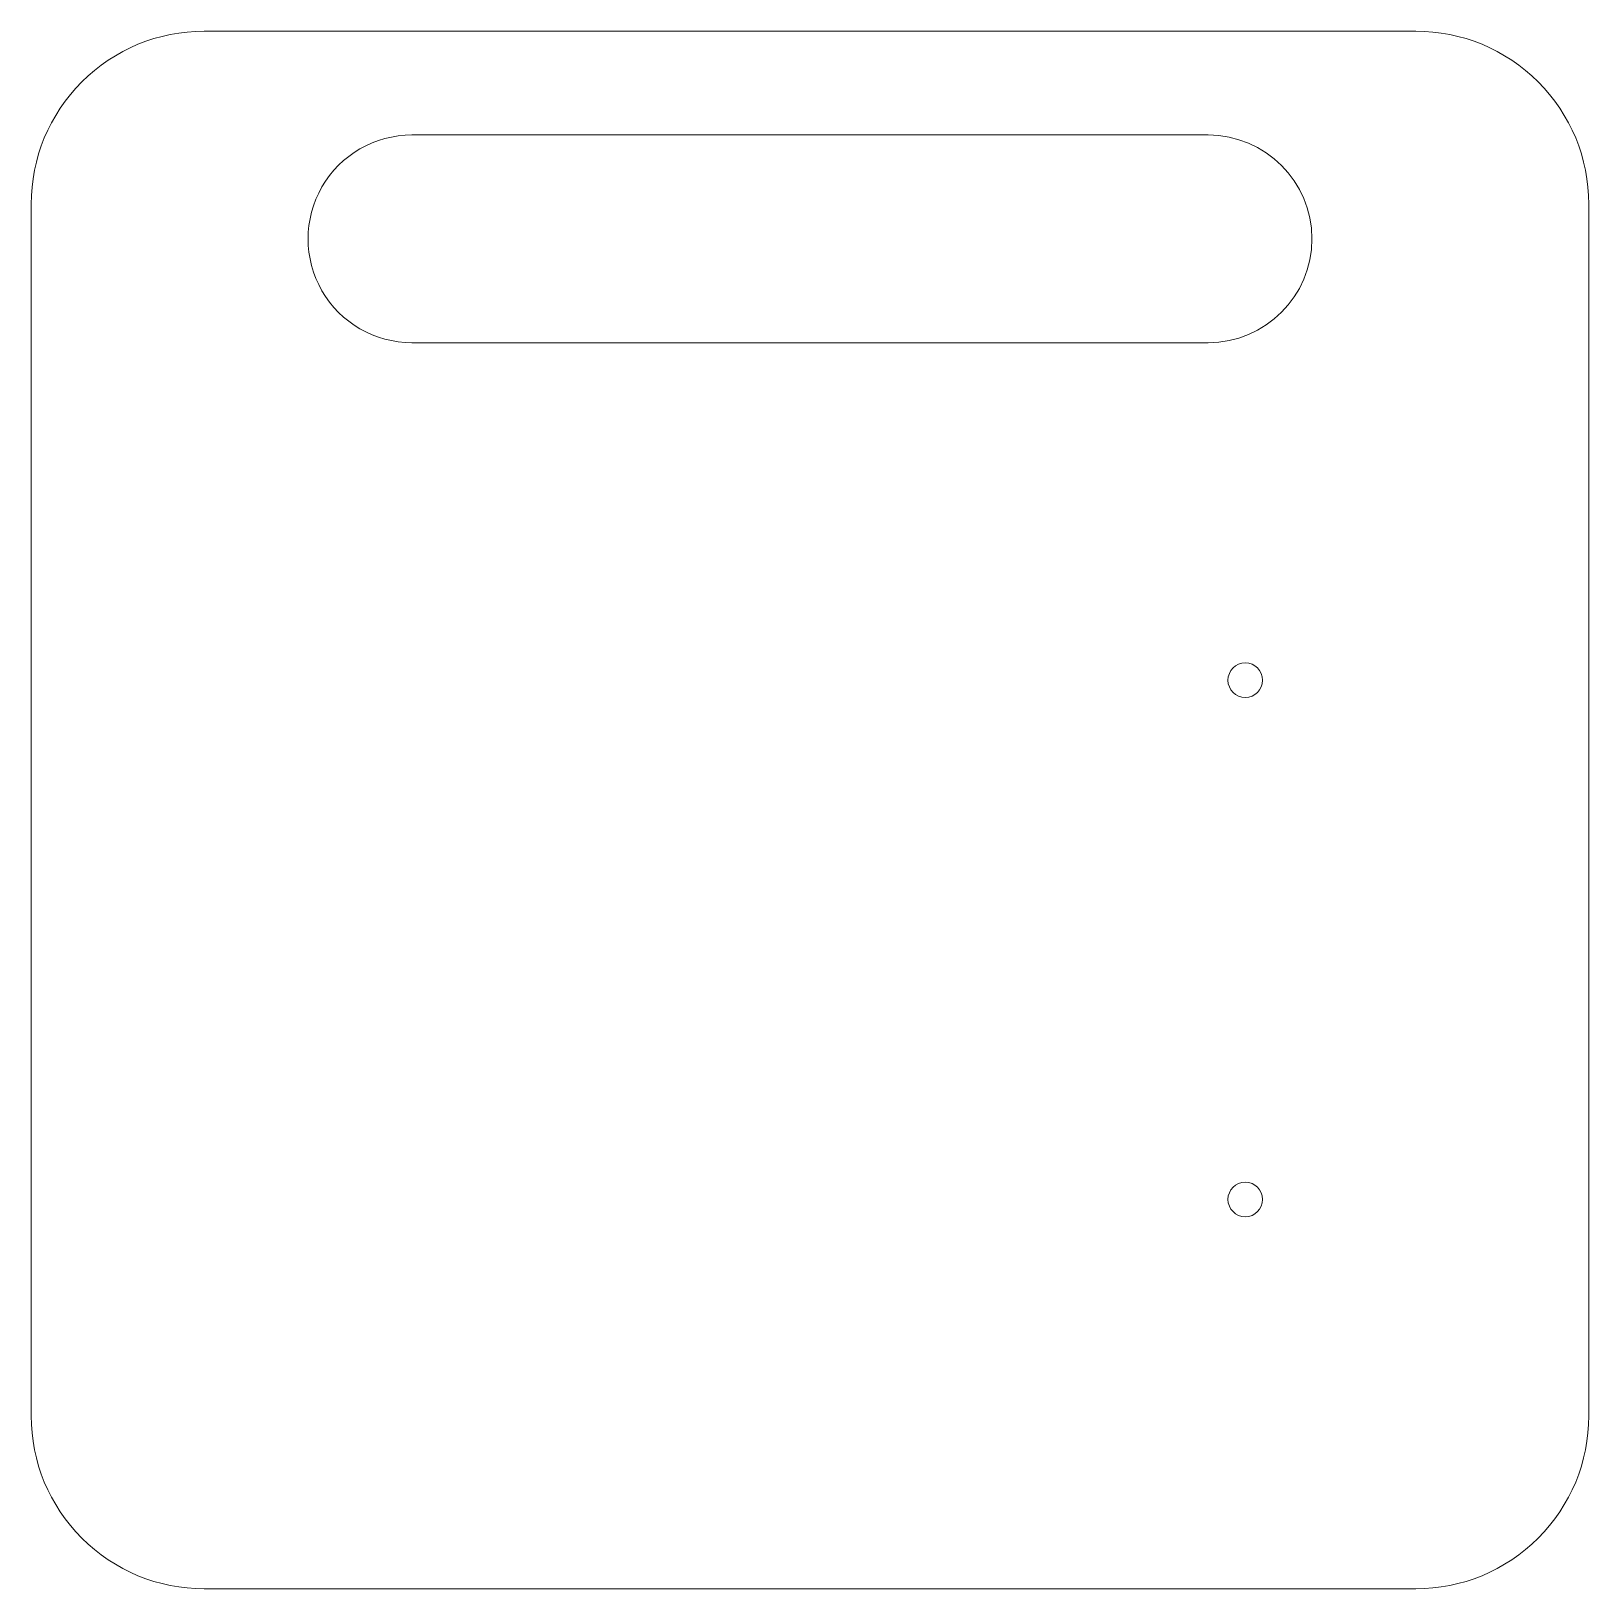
# Model space of a CAD drawing. Header units: millimetres. Extents: x -145 to 35, y -190 to -10.
import ezdxf

# ---------------------------------------------------------------- set-up
doc = ezdxf.new("R2010")
doc.units = ezdxf.units.MM
doc.header["$MEASUREMENT"] = 0
doc.layers.add('Layer 1', color=7, linetype='Continuous')

msp = doc.modelspace()

# ---------------------------------------------------------------- linework, layer by layer
at = {"layer": 'Layer 1', "lineweight": 9}
for points, knots in [([(-124.5265, -10.3059), (-129.8308, -10.3059), (-134.9179, -12.413), (-138.6686, -16.1638), (-138.6686, -16.1638), (-142.4194, -19.9145), (-144.5265, -25.0016), (-144.5265, -30.3059)], [0, 0, 0, 0, 0.33333333, 0.33333333, 0.33333333, 0.33333333, 1, 1, 1, 1]), ([(35.4735, -30.3059), (35.4735, -25.0016), (33.3664, -19.9145), (29.6156, -16.1638), (29.6156, -16.1638), (25.8649, -12.413), (20.7778, -10.3059), (15.4735, -10.3059)], [0, 0, 0, 0, 0.33333333, 0.33333333, 0.33333333, 0.33333333, 1, 1, 1, 1]), ([(-100.5265, -22.3059), (-104.8137, -22.3059), (-108.7752, -24.5931), (-110.9188, -28.3059), (-110.9188, -28.3059), (-113.0624, -32.0187), (-113.0624, -36.5931), (-110.9188, -40.3059), (-110.9188, -40.3059), (-108.7752, -44.0187), (-104.8137, -46.3059), (-100.5265, -46.3059)], [0, 0, 0, 0, 0.25, 0.25, 0.25, 0.25, 0.5, 0.5, 0.5, 0.5, 1, 1, 1, 1]), ([(-8.5265, -46.3059), (-1.8991, -46.3059), (3.4735, -40.9333), (3.4735, -34.3059), (3.4735, -34.3059), (3.4735, -27.6785), (-1.899, -22.3059), (-8.5264, -22.3059)], [0, 0, 0, 0, 0.33333333, 0.33333333, 0.33333333, 0.33333333, 1, 1, 1, 1]), ([(-2.2265, -85.3059), (-2.2265, -84.2013), (-3.1219, -83.3059), (-4.2265, -83.3059), (-4.2265, -83.3059), (-5.3311, -83.3059), (-6.2265, -84.2013), (-6.2265, -85.3059), (-6.2265, -85.3059), (-6.2265, -86.4105), (-5.3311, -87.3059), (-4.2265, -87.3059), (-4.2265, -87.3059), (-3.1219, -87.3059), (-2.2265, -86.4105), (-2.2265, -85.3059)], [0, 0, 0, 0, 0.2, 0.2, 0.2, 0.2, 0.4, 0.4, 0.4, 0.4, 0.6, 0.6, 0.6, 0.6, 1, 1, 1, 1]), ([(-2.2265, -145.3059), (-2.2265, -144.2013), (-3.1219, -143.3059), (-4.2265, -143.3059), (-4.2265, -143.3059), (-5.3311, -143.3059), (-6.2265, -144.2013), (-6.2265, -145.3059), (-6.2265, -145.3059), (-6.2265, -146.4105), (-5.3311, -147.3059), (-4.2265, -147.3059), (-4.2265, -147.3059), (-3.1219, -147.3059), (-2.2265, -146.4105), (-2.2265, -145.3059)], [0, 0, 0, 0, 0.2, 0.2, 0.2, 0.2, 0.4, 0.4, 0.4, 0.4, 0.6, 0.6, 0.6, 0.6, 1, 1, 1, 1]), ([(-144.5265, -170.3059), (-144.5265, -175.6102), (-142.4194, -180.6973), (-138.6686, -184.448), (-138.6686, -184.448), (-134.9179, -188.1988), (-129.8308, -190.3059), (-124.5265, -190.3059)], [0, 0, 0, 0, 0.33333333, 0.33333333, 0.33333333, 0.33333333, 1, 1, 1, 1]), ([(15.4735, -190.3059), (20.7778, -190.3059), (25.8649, -188.1988), (29.6156, -184.448), (29.6156, -184.448), (33.3664, -180.6973), (35.4735, -175.6102), (35.4735, -170.3059)], [0, 0, 0, 0, 0.33333333, 0.33333333, 0.33333333, 0.33333333, 1, 1, 1, 1])]:
    msp.add_open_spline(points, degree=3, knots=knots, dxfattribs=at)
for points in [[(-54.5265, -10.3059), (-54.5265, -10.3059), (-124.5265, -10.3059), (-124.5265, -10.3059)], [(-54.5265, -10.3059), (-54.5265, -10.3059), (15.4735, -10.3059), (15.4735, -10.3059)], [(-100.5265, -22.3059), (-100.5265, -22.3059), (-8.5265, -22.3059), (-8.5265, -22.3059)], [(-144.5265, -30.3059), (-144.5265, -30.3059), (-144.5265, -170.3059), (-144.5265, -170.3059)], [(35.4735, -30.3059), (35.4735, -30.3059), (35.4735, -170.3059), (35.4735, -170.3059)], [(-8.5265, -46.3059), (-8.5265, -46.3059), (-100.5265, -46.3059), (-100.5265, -46.3059)], [(-124.5265, -190.3059), (-124.5265, -190.3059), (-54.5265, -190.3059), (-54.5265, -190.3059)], [(15.4735, -190.3059), (15.4735, -190.3059), (-54.5265, -190.3059), (-54.5265, -190.3059)]]:
    msp.add_open_spline(points, degree=3, dxfattribs=at)

doc.saveas('drawing.dxf')
